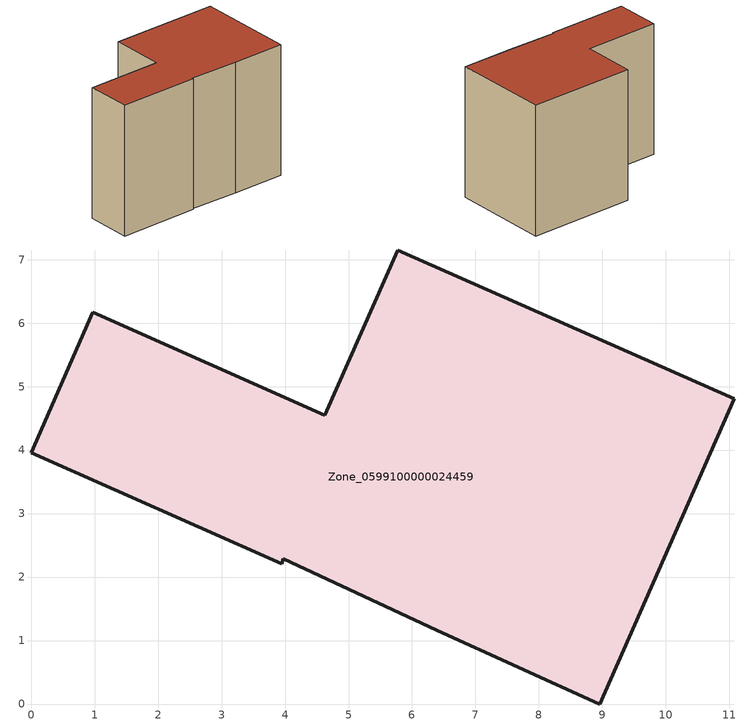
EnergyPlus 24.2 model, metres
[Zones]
Zone_0599100000024459
 floor ground (C_G): 3.95,2.21 0,3.96 0.97,6.17 4.63,4.55 5.78,7.15 11.08,4.81 8.96,0 6.39,1.16 3.97,2.29 z0
 wall outside (C_F): 4.63,4.55 0.97,6.17 0,3.96 3.95,2.21 3.97,2.29 6.39,1.16 8.96,0 11.08,4.81 5.78,7.15 4.63,4.55 z0:7.08
 roof outside (C_R): 6.39,1.16 8.96,0 11.08,4.81 5.78,7.15 4.63,4.55 0.97,6.17 0,3.96 3.95,2.21 3.97,2.29 z7.08
[BUILDING]
Pand.0599100000024459: North Axis=0; Terrain=City; Loads Convergence Tolerance Value=0.04; Temperature Convergence Tolerance Value=0.4; Solar Distribution=FullExterior; Maximum Number of Warmup Days=25; Minimum Number of Warmup Days=1
[Site:Location]
Rotterdam.The.Hague.AP_ZH_NLD Design_Conditions: Latitude=51.96; Longitude=4.45; Time Zone=1; Elevation=-4.5
[SITE:GROUNDTEMPERATURE:BUILDINGSURFACE]
18, 18, 18, 18, 18, 18, 18, 18, 18, 18, 18, 18
[MATERIAL] Thermal Absorptance=0.9; Solar Absorptance=0.7; Visible Absorptance=0.7
Name | Roughness | Thickness | Conductivity | Density | Specific Heat
G.TC.1946 | MediumSmooth | 0.15 | 1 | 540 | 1210
F.TC.1946 | Rough | 0.3 | 0.857143 | 1920 | 840
R.TC.1946 | MediumRough | 0.2 | 0.909091 | 1500 | 1000
[CONSTRUCTION]
C_G: G.TC.1946
C_F: F.TC.1946
C_R: R.TC.1946
[ZONE]
Zone_0599100000024459: Type=1; Multiplier=1; Ceiling Height=Autocalculate; Volume=Autocalculate; Floor Area=autocalculate; Part of Total Floor Area=Yes
[ZONEINFILTRATION:DESIGNFLOWRATE]
Infil_Zone_0599100000024459: Zone or ZoneList or Space or SpaceList=Zone_0599100000024459; Schedule=AlwaysOn; Design Flow Rate Calculation Method=Flow/Area; Flow Rate per Floor Area=0.003; Constant Term Coefficient=1; Temperature Term Coefficient=0; Velocity Term Coefficient=0; Velocity Squared Term Coefficient=0
[HVACTEMPLATE:ZONE:IDEALLOADSAIRSYSTEM]
Zone_0599100000024459: Maximum Heating Supply Air Temperature=50; Minimum Cooling Supply Air Temperature=13; Maximum Heating Supply Air Humidity Ratio=0.0156; Minimum Cooling Supply Air Humidity Ratio=0.0077; Heating Limit=NoLimit; Cooling Limit=NoLimit; Dehumidification Control Type=ConstantSensibleHeatRatio; Cooling Sensible Heat Ratio=0.7; Dehumidification Setpoint=60; Humidification Control Type=None; Humidification Setpoint=30; Outdoor Air Method=None; Outdoor Air Flow Rate per Person=0.00944; Outdoor Air Flow Rate per Zone Floor Area=0; Outdoor Air Flow Rate per Zone=0; Demand Controlled Ventilation Type=None; Outdoor Air Economizer Type=NoEconomizer; Heat Recovery Type=None; Sensible Heat Recovery Effectiveness=0.7; Latent Heat Recovery Effectiveness=0.65
[ZONECONTROL:THERMOSTAT]
ThermostatControl_Zone_0599100000024459: Zone or ZoneList=Zone_0599100000024459; Control Type Schedule=DualSetpointControlType; Control 1=Thermostat_Zone_0599100000024459; Temperature Difference Between Cutout And Setpoint=0
[THERMOSTATSETPOINT:DUALSETPOINT]
Thermostat_Zone_0599100000024459: Heating Setpoint Temperature Schedule=HeatingSetpoint_Zone_0599100000024459; Cooling Setpoint Temperature Schedule=CoolingSetpoint_Zone_0599100000024459
[SCHEDULE:COMPACT]
HeatingSetpoint_Zone_0599100000024459: Through: 12/31, For: AllDays, Until: 24:00, 21
CoolingSetpoint_Zone_0599100000024459: Through: 12/31, For: AllDays, Until: 24:00, 24
DualSetpointControlType: Through: 12/31, For: AllDays, Until: 24:00, 4
AlwaysOn: Through: 12/31, For: AllDays, Until: 24:00, 1
